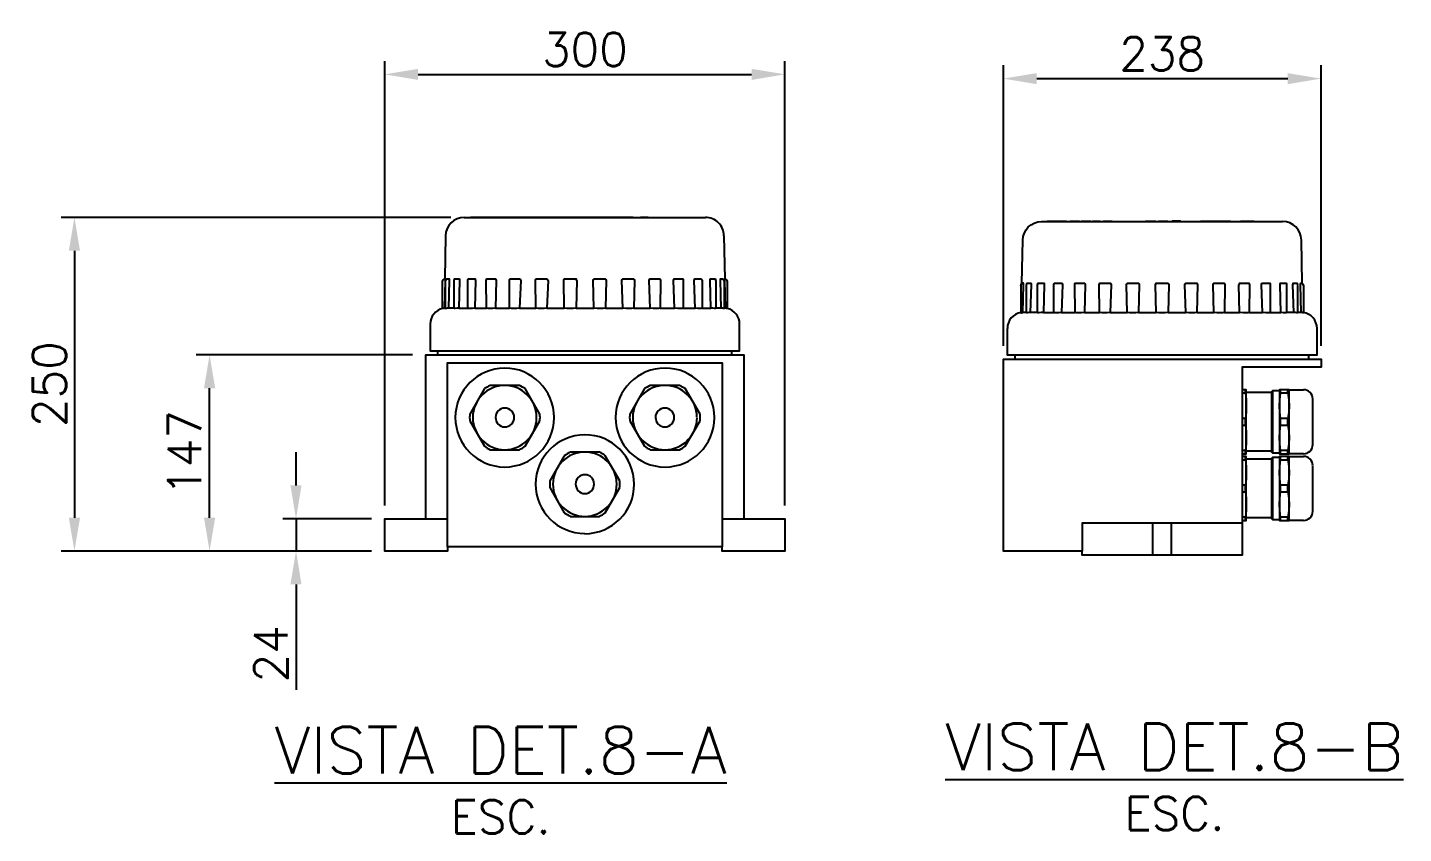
# Model space of a CAD drawing. Header units: millimetres. Extents: x 0 to 8410, y 0 to 5940.
# Drawn here: x 3852 to 4883, y 2230 to 2834 of the extents above; entities that cross this region are included whole.
import ezdxf
from ezdxf.enums import TextEntityAlignment as Align

# ---------------------------------------------------------------- set-up
doc = ezdxf.new("R2010")
doc.units = ezdxf.units.MM
doc.header["$LTSCALE"] = 5
doc.header["$PDMODE"] = 35
doc.header["$PDSIZE"] = 10
for name, color, linetype in [('DP_TUBOS', 7, 'Continuous'), ('EL2', 7, 'Continuous'), ('EL3', 3, 'Continuous'), ('GSB', 7, 'Continuous')]:
    doc.layers.add(name, color=color, linetype=linetype)
doc.styles.add('R100', font='simplex.shx', dxfattribs={"height": 2.5})
doc.styles.add('R140', font='simplex.shx', dxfattribs={"height": 3.5})
doc.styles.add('ROMANS', font='ROMANS.SHX')
doc.dimstyles.new('SEG-S-01', dxfattribs={"dimscale": 10, "dimtxt": 2.5, "dimasz": 2.5, "dimexe": 1, "dimexo": 1, "dimtad": 1, "dimdec": 0, "dimtxsty": 'ROMANS', "dimcen": 2.5, "dimclrd": 7, "dimclre": 7, "dimclrt": 3, "dimadec": 0, "dimazin": 0, "dimtfac": 1, "dimtdec": 0, "dimtmove": 0, "dimatfit": 3, "dimfxl": 1.25, "dimarcsym": 0})

# ---------------------------------------------------------------- blocks, each defined once
blk = doc.blocks.new('*D104')
at = {"layer": 'Defpoints', "color": 0, "transparency": 16777216}
for p in [(4419.5, 2799), (4119.5, 2465.7), (4419.5, 2465.7)]:
    blk.add_point(p, dxfattribs=at)
at = {"layer": 'DP_TUBOS', "color": 7, "lineweight": -2, "transparency": 16777216}
for p, q in [((4119.5, 2475.7), (4119.5, 2809)), ((4419.5, 2475.7), (4419.5, 2809)), ((4144.5, 2799), (4394.5, 2799))]:
    blk.add_line(p, q, dxfattribs=at)
at = {"layer": 'DP_TUBOS', "color": 7, "transparency": 16777216}
for points in [[(4144.5, 2803.1), (4144.5, 2794.8), (4119.5, 2799)], [(4394.5, 2803.1), (4394.5, 2794.8), (4419.5, 2799)]]:
    blk.add_solid(points, dxfattribs=at)
at = {"layer": 'DP_TUBOS', "color": 3, "transparency": 16777216, "insert": (4269.5, 2817.7), "char_height": 25, "attachment_point": 5, "style": 'ROMANS'}
blk.add_mtext('300', dxfattribs=at)
blk = doc.blocks.new('*D105')
at = {"layer": 'Defpoints', "color": 0, "transparency": 16777216}
for p in [(4179.1, 2691.7), (3886.9, 2441.5), (4119.5, 2441.5)]:
    blk.add_point(p, dxfattribs=at)
at = {"layer": 'DP_TUBOS', "color": 7, "lineweight": -2, "transparency": 16777216}
for p, q in [((4169.1, 2691.7), (3876.9, 2691.7)), ((3886.9, 2666.7), (3886.9, 2466.5)), ((4109.5, 2441.5), (3876.9, 2441.5))]:
    blk.add_line(p, q, dxfattribs=at)
at = {"layer": 'DP_TUBOS', "color": 7, "transparency": 16777216}
for points in [[(3882.7, 2666.7), (3891.1, 2666.7), (3886.9, 2691.7)], [(3882.7, 2466.5), (3891.1, 2466.5), (3886.9, 2441.5)]]:
    blk.add_solid(points, dxfattribs=at)
at = {"layer": 'DP_TUBOS', "color": 3, "transparency": 16777216, "insert": (3868.1, 2566.6), "char_height": 25, "attachment_point": 5, "rotation": 90, "style": 'ROMANS'}
blk.add_mtext('250', dxfattribs=at)
blk = doc.blocks.new('*D106')
at = {"layer": 'Defpoints', "color": 0, "transparency": 16777216}
for p in [(3988.2, 2588.6), (4150.4, 2588.6), (4119.5, 2441.5)]:
    blk.add_point(p, dxfattribs=at)
at = {"layer": 'DP_TUBOS', "color": 7, "lineweight": -2, "transparency": 16777216}
for p, q in [((4140.4, 2588.6), (3978.2, 2588.6)), ((3988.2, 2466.5), (3988.2, 2563.6)), ((4109.5, 2441.5), (3978.2, 2441.5))]:
    blk.add_line(p, q, dxfattribs=at)
at = {"layer": 'DP_TUBOS', "color": 7, "transparency": 16777216}
for points in [[(3984, 2563.6), (3992.4, 2563.6), (3988.2, 2588.6)], [(3984, 2466.5), (3992.4, 2466.5), (3988.2, 2441.5)]]:
    blk.add_solid(points, dxfattribs=at)
at = {"layer": 'DP_TUBOS', "color": 3, "transparency": 16777216, "insert": (3969.5, 2515), "char_height": 25, "attachment_point": 5, "rotation": 90, "style": 'ROMANS'}
blk.add_mtext('147', dxfattribs=at)
blk = doc.blocks.new('*D107')
at = {"layer": 'Defpoints', "color": 0, "transparency": 16777216}
for p in [(4053, 2465.7), (4119.5, 2465.7), (4119.5, 2441.5)]:
    blk.add_point(p, dxfattribs=at)
at = {"layer": 'DP_TUBOS', "color": 7, "lineweight": -2, "transparency": 16777216}
for p, q in [((4053, 2490.7), (4053, 2515.7)), ((4109.5, 2465.7), (4043, 2465.7)), ((4053, 2465.7), (4053, 2441.5)), ((4109.5, 2441.5), (4043, 2441.5)), ((4053, 2416.5), (4053, 2337.3))]:
    blk.add_line(p, q, dxfattribs=at)
at = {"layer": 'DP_TUBOS', "color": 7, "transparency": 16777216}
for points in [[(4048.8, 2490.7), (4057.1, 2490.7), (4053, 2465.7)], [(4048.8, 2416.5), (4057.1, 2416.5), (4053, 2441.5)]]:
    blk.add_solid(points, dxfattribs=at)
at = {"layer": 'DP_TUBOS', "color": 3, "transparency": 16777216, "insert": (4034.2, 2364.4), "char_height": 25, "attachment_point": 5, "rotation": 90, "style": 'ROMANS'}
blk.add_mtext('24', dxfattribs=at)
blk = doc.blocks.new('*D110')
at = {"layer": 'Defpoints', "color": 0, "transparency": 16777216}
for p in [(4821.3, 2795.8), (4583.2, 2585.4), (4821.3, 2585.4)]:
    blk.add_point(p, dxfattribs=at)
at = {"layer": 'DP_TUBOS', "color": 7, "lineweight": -2, "transparency": 16777216}
for p, q in [((4583.2, 2595.4), (4583.2, 2805.8)), ((4821.3, 2595.4), (4821.3, 2805.8)), ((4608.2, 2795.8), (4796.3, 2795.8))]:
    blk.add_line(p, q, dxfattribs=at)
at = {"layer": 'DP_TUBOS', "color": 7, "transparency": 16777216}
for points in [[(4608.2, 2799.9), (4608.2, 2791.6), (4583.2, 2795.8)], [(4796.3, 2799.9), (4796.3, 2791.6), (4821.3, 2795.8)]]:
    blk.add_solid(points, dxfattribs=at)
at = {"layer": 'DP_TUBOS', "color": 3, "transparency": 16777216, "insert": (4702.2, 2814.5), "char_height": 25, "attachment_point": 5, "style": 'ROMANS'}
blk.add_mtext('238', dxfattribs=at)
blk = doc.blocks.new('CORTE')
at = {"layer": 'GSB', "color": 4, "style": 'R140'}
blk.add_attdef('%%UCORTE', text='', height=3.5, dxfattribs=at).set_placement((-0.25, 2.38), align=Align.MIDDLE_CENTER)
at = {"layer": 'GSB', "color": 3, "style": 'R100'}
blk.add_attdef('ESC.', text='', height=2.5, dxfattribs=at).set_placement((-0.25, -2.62), align=Align.MIDDLE_CENTER)

msp = doc.modelspace()

# ---------------------------------------------------------------- linework, layer by layer
at = {"layer": 'EL2'}
for points in [[(4616.2, 2688.6), (4616.2, 2688.8), (4630.3, 2688.8), (4630.3, 2688.6)], [(4617.5, 2688.6), (4617.5, 2688.8)], [(4626.3, 2688.6), (4626.3, 2688.8)], [(4627.1, 2688.6), (4627.1, 2688.8)], [(4633.5, 2688.6), (4633.5, 2688.8), (4633.8, 2688.8), (4637.7, 2688.8), (4637.7, 2688.6)], [(4633.8, 2688.6), (4633.8, 2688.8)], [(4637.7, 2688.8), (4638.8, 2688.8), (4639.9, 2688.8), (4639.9, 2688.6)], [(4638.5, 2688.6), (4638.5, 2688.8)], [(4638.8, 2688.6), (4638.8, 2688.8)], [(4641.7, 2688.6), (4641.7, 2688.8), (4642, 2688.8), (4642, 2688.6), (4642, 2688.8), (4642.5, 2688.8), (4642.5, 2688.6)], [(4642, 2688.8), (4642, 2688.8)], [(4642.5, 2688.8), (4646.5, 2688.8), (4646.5, 2688.6)], [(4646.5, 2688.8), (4647.1, 2688.8), (4647.1, 2688.6)], [(4647.1, 2688.8), (4647.3, 2688.8), (4647.3, 2688.6)], [(4647.3, 2688.8), (4648.1, 2688.8), (4648.1, 2688.6)], [(4648.1, 2688.8), (4648.4, 2688.8), (4648.4, 2688.6)], [(4650.2, 2688.6), (4650.2, 2688.8), (4650.2, 2688.6), (4650.2, 2688.8), (4654.8, 2688.8), (4655.3, 2688.8), (4655.6, 2688.8), (4655.6, 2688.6), (4655.6, 2688.8)], [(4650.2, 2688.8), (4650.2, 2688.8)], [(4650.8, 2688.6), (4650.8, 2688.8)], [(4654.8, 2688.6), (4654.8, 2688.8)], [(4655.3, 2688.6), (4655.3, 2688.8)], [(4658.2, 2688.6), (4658.2, 2688.8), (4658.5, 2688.8), (4662.5, 2688.8), (4662.5, 2688.6)], [(4658.5, 2688.6), (4658.5, 2688.8)], [(4662.5, 2688.8), (4663.5, 2688.8), (4664.6, 2688.8), (4664.6, 2688.6)], [(4663.3, 2688.6), (4663.3, 2688.8)], [(4663.5, 2688.6), (4663.5, 2688.8)], [(4689.9, 2688.8), (4689.9, 2688.6), (4689.9, 2688.8), (4694.7, 2688.8), (4694.7, 2688.6)], [(4694.7, 2688.8), (4696.3, 2688.8), (4697.3, 2688.8), (4697.3, 2688.6)], [(4695.7, 2688.6), (4695.7, 2688.8)], [(4696.3, 2688.6), (4696.3, 2688.8)], [(4699.7, 2688.6), (4699.7, 2688.8), (4700, 2688.8)], [(4700, 2688.6), (4700, 2688.8), (4705.8, 2688.8), (4705.8, 2688.6)], [(4705.8, 2688.8), (4706.1, 2688.8), (4706.1, 2688.6), (4706.1, 2688.8)], [(4715.9, 2688.8), (4715.9, 2688.6), (4715.9, 2688.8), (4715.1, 2688.8), (4709.8, 2688.8), (4709.8, 2688.6), (4709.8, 2688.8), (4709.6, 2688.8), (4709.6, 2688.6)], [(4710.3, 2688.6), (4710.3, 2688.8)], [(4715.1, 2688.6), (4715.1, 2688.8)], [(4731.1, 2688.6), (4731.1, 2688.8), (4753.2, 2688.8), (4753.2, 2688.6)], [(4761.1, 2688.8), (4761.1, 2688.6), (4761.1, 2688.8), (4771, 2688.8), (4771, 2688.6)], [(4194.2, 2563.3), (4183.3, 2544.1)], [(4220.6, 2565.7), (4198.5, 2565.7)], [(4235.7, 2544.1), (4224.8, 2563.3)], [(4314.2, 2563.3), (4303.3, 2544.1)], [(4340.5, 2565.7), (4318.4, 2565.7)], [(4355.9, 2544.1), (4344.8, 2563.3)], [(4762.2, 2514.4), (4765.1, 2514.4), (4765.1, 2526.3), (4765.1, 2550.5), (4765.1, 2562.5), (4762.2, 2562.5)], [(4762.2, 2560.1), (4764.6, 2560.1), (4765.1, 2555), (4765.1, 2545.7), (4764.6, 2540.9), (4762.2, 2540.9)], [(4764.6, 2560.1), (4764.6, 2562.5)], [(4784.3, 2560.4), (4765.1, 2560.4)], [(4785.1, 2514.9), (4784.3, 2515.7), (4784.3, 2561.2), (4785.1, 2562), (4790.1, 2562)], [(4790.1, 2514.9), (4785.1, 2514.9), (4785.1, 2562)], [(4797.3, 2562.5), (4790.1, 2562.5), (4790.1, 2550.5), (4790.1, 2526.3), (4790.1, 2514.4), (4797.3, 2514.4), (4797.3, 2562.5), (4808.2, 2562.5)], [(4790.9, 2560.1), (4790.9, 2562.5)], [(4796.5, 2560.1), (4796.5, 2562.5)], [(4815.1, 2521.5), (4815.1, 2555.3)], [(4183.3, 2539.1), (4194.2, 2520.2)], [(4224.8, 2520.2), (4235.7, 2539.1)], [(4303.3, 2539.1), (4314.2, 2520.2)], [(4344.8, 2520.2), (4355.9, 2539.1)], [(4764.6, 2535.9), (4764.6, 2540.9)], [(4790.9, 2535.9), (4790.9, 2540.9)], [(4796.5, 2535.9), (4796.5, 2540.9)], [(4762.2, 2535.9), (4764.6, 2535.9), (4765.1, 2531.1), (4765.1, 2521.8), (4764.6, 2517), (4762.2, 2517)], [(4198.5, 2517.5), (4220.6, 2517.5)], [(4318.4, 2517.5), (4340.5, 2517.5)], [(4764.6, 2514.4), (4764.6, 2517)], [(4790.9, 2514.4), (4790.9, 2517)], [(4796.5, 2514.4), (4796.5, 2517)], [(4254.1, 2513), (4243.2, 2494.1)], [(4280.4, 2515.7), (4258.6, 2515.7)], [(4295.8, 2494.1), (4284.7, 2513)], [(4762.2, 2464.4), (4765.1, 2464.4), (4765.1, 2476.3), (4765.1, 2500.5), (4765.1, 2512.5), (4762.2, 2512.5)], [(4762.2, 2509.8), (4764.6, 2509.8), (4765.1, 2505), (4765.1, 2495.7), (4764.6, 2490.9), (4762.2, 2490.9)], [(4764.6, 2509.8), (4764.6, 2512.5)], [(4784.3, 2516.5), (4765.1, 2516.5)], [(4784.3, 2510.4), (4765.1, 2510.4)], [(4785.1, 2464.9), (4784.3, 2465.7), (4784.3, 2511.2), (4785.1, 2512), (4790.1, 2512)], [(4790.1, 2464.9), (4785.1, 2464.9), (4785.1, 2512)], [(4797.3, 2512.5), (4790.1, 2512.5), (4790.1, 2500.5), (4790.1, 2476.3), (4790.1, 2464.4), (4797.3, 2464.4), (4797.3, 2512.5), (4808.2, 2512.5)], [(4790.9, 2509.8), (4790.9, 2512.5)], [(4796.5, 2509.8), (4796.5, 2512.5)], [(4808.2, 2514.4), (4797.3, 2514.4)], [(4815.1, 2471.3), (4815.1, 2505.3)], [(4243.2, 2489.1), (4254.1, 2470.2)], [(4284.7, 2470.2), (4295.8, 2489.1)], [(4762.2, 2485.9), (4764.6, 2485.9), (4765.1, 2481.1), (4765.1, 2471.8), (4764.6, 2467), (4762.2, 2467)], [(4764.6, 2485.9), (4764.6, 2490.9)], [(4790.9, 2485.9), (4790.9, 2490.9)], [(4796.5, 2485.9), (4796.5, 2490.9)], [(4258.6, 2467.5), (4280.4, 2467.5)], [(4764.6, 2464.4), (4764.6, 2467)], [(4784.3, 2466.5), (4765.1, 2466.5)], [(4790.9, 2464.4), (4790.9, 2467)], [(4796.5, 2464.4), (4796.5, 2467)], [(4808.2, 2464.4), (4797.3, 2464.4)], [(4797.3, 2464.4), (4797.3, 2464.4)]]:
    msp.add_lwpolyline(points, dxfattribs=at)
for points in [[(4650.2, 2688.8), (4650.2, 2688.6)], [(4699.7, 2688.8), (4699.7, 2688.6)], [(4796.5, 2560.1), (4797.1, 2555), (4797.3, 2550.5), (4797.1, 2545.7), (4796.5, 2540.9), (4790.9, 2540.9), (4790.4, 2545.7), (4790.1, 2550.5), (4790.4, 2555), (4790.9, 2560.1)], [(4796.5, 2535.9), (4797.1, 2531.1), (4797.3, 2526.3), (4797.1, 2521.8), (4796.5, 2517), (4790.9, 2517), (4790.4, 2521.8), (4790.1, 2526.3), (4790.4, 2531.1), (4790.9, 2535.9)], [(4796.5, 2509.8), (4797.1, 2505), (4797.3, 2500.5), (4797.1, 2495.7), (4796.5, 2490.9), (4790.9, 2490.9), (4790.4, 2495.7), (4790.1, 2500.5), (4790.4, 2505), (4790.9, 2509.8)], [(4796.5, 2485.9), (4797.1, 2480.8), (4797.3, 2476.3), (4797.1, 2471.8), (4796.5, 2467), (4790.9, 2467), (4790.4, 2471.8), (4790.1, 2476.3), (4790.4, 2481.1), (4790.9, 2485.9)]]:
    msp.add_lwpolyline(points, close=True, dxfattribs=at)
for points in [[(4246.4, 2541.7, 0.412772), (4209.4, 2578.7, 0.410072), (4172.4, 2541.7, 0.411281), (4209.4, 2504.5, 0.412772), (4246.4, 2541.5)], [(4366.6, 2541.7, 0.412772), (4329.6, 2578.7, 0.411281), (4292.4, 2541.7, 0.4125), (4329.6, 2504.5, 0.412772), (4366.6, 2541.5)], [(4233.3, 2541.7, 0.412506), (4209.4, 2565.7, 0.408333), (4185.5, 2541.7)], [(4305.4, 2541.7, 0.412088), (4329.6, 2517.5, 0.412506), (4353.6, 2541.5)], [(4269.5, 2454.5, 0.413974), (4306.5, 2491.7, 0.412772), (4269.5, 2528.7, 0.996778), (4269.5, 2454.6)], [(4276.4, 2491.7, 0.418343), (4269.5, 2498.7, 0.418343), (4262.6, 2491.7)]]:
    msp.add_lwpolyline(points, format="xyb", dxfattribs=at)
msp.add_lwpolyline([(4293.4, 2491.7, 0.412506), (4269.5, 2515.7, 0.412506), (4245.6, 2491.7, 0.414354), (4269.5, 2467.5, 0.414354)], format="xyb", close=True, dxfattribs=at)
for centre, radius, start, end in [((4329.5, 2541.7), 24, 0.1671, 89.8329), ((4209.4, 2541.7), 7.15, 269.7603, 0.2397), ((4209.3, 2541.5), 24, 270.1671, 359.8329), ((4329.6, 2541.7), 7.15, 179.7603, 270.2397), ((4276.6, 2479.9), 40, 116.7096, 124.2215), ((4276.6, 2503.3), 40, 235.7785, 243.2904)]:
    msp.add_arc(centre, radius, start, end, dxfattribs=at)
for points in [[(4198.5, 2565.7), (4196.9, 2564.9), (4195.6, 2564.1), (4194.2, 2563.3)], [(4224.8, 2563.3), (4223.5, 2564.1), (4221.9, 2564.9), (4220.6, 2565.7)], [(4329.6, 2565.7), (4316.3, 2565.7), (4305.4, 2554.8), (4305.4, 2541.7)], [(4318.4, 2565.7), (4317.1, 2564.9), (4315.5, 2564.1), (4314.2, 2563.3)], [(4344.8, 2563.3), (4343.4, 2564.1), (4342.1, 2564.9), (4340.5, 2565.7)], [(4815.1, 2555.3), (4815.1, 2559.3), (4811.9, 2562.5), (4808.2, 2562.5)], [(4209.4, 2548.7), (4205.7, 2548.7), (4202.5, 2545.5), (4202.5, 2541.7)], [(4216.6, 2541.7), (4216.6, 2545.5), (4213.4, 2548.7), (4209.4, 2548.7)], [(4329.6, 2548.7), (4325.6, 2548.7), (4322.4, 2545.5), (4322.4, 2541.7)], [(4336.5, 2541.7), (4336.5, 2545.5), (4333.3, 2548.7), (4329.6, 2548.7)], [(4183.3, 2544.1), (4183.1, 2542.5), (4183.1, 2540.9), (4183.3, 2539.1)], [(4185.5, 2541.7), (4185.5, 2528.4), (4196.4, 2517.5), (4209.4, 2517.5)], [(4202.5, 2541.7), (4202.5, 2537.8), (4205.7, 2534.6), (4209.4, 2534.6)], [(4235.7, 2539.1), (4236, 2540.9), (4236, 2542.5), (4235.7, 2544.1)], [(4303.3, 2544.1), (4303, 2542.5), (4303, 2540.9), (4303.3, 2539.1)], [(4329.6, 2534.6), (4333.3, 2534.6), (4336.5, 2537.8), (4336.5, 2541.7)], [(4355.9, 2539.1), (4355.9, 2540.9), (4355.9, 2542.5), (4355.9, 2544.1)], [(4194.2, 2520.2), (4195.6, 2519.1), (4196.9, 2518.3), (4198.5, 2517.5)], [(4220.6, 2517.5), (4221.9, 2518.3), (4223.5, 2519.1), (4224.8, 2520.2)], [(4314.2, 2520.2), (4315.5, 2519.1), (4317.1, 2518.3), (4318.4, 2517.5)], [(4340.5, 2517.5), (4342.1, 2518.3), (4343.4, 2519.1), (4344.8, 2520.2)], [(4808.2, 2514.4), (4811.9, 2514.4), (4815.1, 2517.5), (4815.1, 2521.5)], [(4284.7, 2513), (4283.6, 2514.1), (4282, 2514.9), (4280.4, 2515.7)], [(4815.1, 2505.6), (4815.1, 2509.3), (4811.9, 2512.5), (4808.2, 2512.5)], [(4243.2, 2494.1), (4243.2, 2492.5), (4243.2, 2490.7), (4243.2, 2489.1)], [(4262.6, 2491.7), (4262.6, 2487.8), (4265.5, 2484.6), (4269.5, 2484.6)], [(4269.5, 2484.6), (4273.5, 2484.6), (4276.4, 2487.8), (4276.4, 2491.7)], [(4295.8, 2489.1), (4295.8, 2490.7), (4295.8, 2492.5), (4295.8, 2494.1)], [(4280.4, 2467.5), (4282, 2468.3), (4283.3, 2469.1), (4284.7, 2470.2)], [(4808.2, 2464.4), (4811.9, 2464.4), (4815.1, 2467.5), (4815.1, 2471.3)]]:
    msp.add_open_spline(points, degree=3, dxfattribs=at)
at = {"layer": 'EL3'}
for points in [[(4184.1, 2691.7), (4184.1, 2692), (4188.1, 2692), (4188.1, 2691.7)], [(4188.7, 2691.7), (4188.7, 2692), (4192.9, 2692), (4192.9, 2691.7)], [(4192.9, 2692), (4194, 2692), (4194, 2691.7), (4194, 2692), (4194.8, 2692), (4194.8, 2691.7)], [(4194.8, 2692), (4195.3, 2692)], [(4195.3, 2691.7), (4195.3, 2692), (4196.1, 2692)], [(4196.1, 2691.7), (4196.1, 2692), (4197.7, 2692)], [(4197.7, 2691.7), (4197.7, 2692), (4200.1, 2692), (4200.1, 2691.7)], [(4200.1, 2692), (4200.4, 2692), (4200.4, 2691.7)], [(4200.4, 2692), (4200.9, 2692)], [(4200.9, 2691.7), (4200.9, 2692), (4201.2, 2692)], [(4201.2, 2691.7), (4201.2, 2692), (4202, 2692), (4202, 2691.7)], [(4202, 2692), (4202.2, 2692), (4202.2, 2691.7)], [(4202.2, 2692), (4204.4, 2692), (4204.4, 2691.7)], [(4204.4, 2692), (4205.4, 2692), (4205.4, 2691.7)], [(4205.4, 2692), (4208.6, 2692)], [(4208.6, 2691.7), (4208.6, 2692), (4208.9, 2692)], [(4208.9, 2691.7), (4208.9, 2692), (4211.8, 2692), (4211.8, 2691.7)], [(4211.8, 2692), (4212.6, 2692), (4212.6, 2691.7), (4212.6, 2692), (4212.9, 2692)], [(4212.9, 2691.7), (4212.9, 2692), (4216.6, 2692)], [(4216.6, 2691.7), (4216.6, 2692), (4217.1, 2692), (4217.1, 2691.7)], [(4217.1, 2692), (4217.6, 2692)], [(4217.6, 2691.7), (4217.6, 2692), (4221.4, 2692), (4221.4, 2691.7)], [(4221.4, 2692), (4222.2, 2692)], [(4222.2, 2691.7), (4222.2, 2692), (4225.1, 2692)], [(4225.1, 2691.7), (4225.1, 2692), (4226.4, 2692), (4226.4, 2691.7)], [(4226.4, 2692), (4230.9, 2692), (4230.9, 2691.7)], [(4230.9, 2692), (4232.5, 2692), (4232.5, 2691.7)], [(4233.3, 2691.7), (4233.3, 2692), (4241.9, 2692), (4242.6, 2692), (4249.8, 2692), (4249.8, 2691.7)], [(4234.7, 2691.7), (4234.7, 2692)], [(4235.7, 2691.7), (4235.7, 2692)], [(4239.5, 2691.7), (4239.5, 2692)], [(4240.5, 2691.7), (4240.5, 2692)], [(4241.9, 2691.7), (4241.9, 2692)], [(4242.6, 2691.7), (4242.6, 2692)], [(4244, 2691.7), (4244, 2692)], [(4248.2, 2691.7), (4248.2, 2692)], [(4249.8, 2692), (4252, 2692)], [(4252, 2691.7), (4252, 2692), (4257.8, 2692), (4257.8, 2691.7)], [(4257.8, 2692), (4259.7, 2692), (4259.7, 2691.7)], [(4259.7, 2692), (4260.7, 2692)], [(4259.9, 2691.7), (4259.9, 2692)], [(4260.7, 2691.7), (4260.7, 2692), (4264.7, 2692), (4264.7, 2691.7)], [(4264.7, 2692), (4266.3, 2692)], [(4266.3, 2691.7), (4266.3, 2692), (4272.2, 2692), (4272.4, 2692), (4273.2, 2692)], [(4267.6, 2691.7), (4267.6, 2692)], [(4272.2, 2691.7), (4272.2, 2692)], [(4272.4, 2691.7), (4272.4, 2692)], [(4273.2, 2691.7), (4273.2, 2692), (4277, 2692), (4277, 2691.7)], [(4277, 2692), (4277.8, 2692), (4285.7, 2692), (4291.1, 2692)], [(4277.8, 2691.7), (4277.8, 2692)], [(4280.9, 2691.7), (4280.9, 2692)], [(4282.3, 2691.7), (4282.3, 2692)], [(4285.7, 2691.7), (4285.7, 2692)], [(4291.1, 2691.7), (4291.1, 2692), (4297.7, 2692), (4297.7, 2691.7)], [(4297.7, 2692), (4299, 2692)], [(4299, 2691.7), (4299, 2692), (4305.4, 2692), (4305.4, 2691.7)], [(4311.5, 2691.7), (4311.5, 2692), (4316.6, 2692), (4316.6, 2691.7)], [(4179.1, 2691.7), (4359.9, 2691.7)], [(4165, 2677.9), (4164.5, 2645.7)], [(4374.8, 2623.7), (4374.3, 2644.4), (4374.3, 2645.7), (4374.6, 2645.7), (4373.8, 2677.9)], [(4808.2, 2640.4), (4808.2, 2620.2), (4807.7, 2620.2), (4807.2, 2620.5), (4806.4, 2620.5), (4805.8, 2641.2), (4805.8, 2642), (4806.1, 2642.5), (4806.9, 2642.5), (4806.9, 2642.3), (4807.2, 2642.3), (4807.7, 2641.7), (4808, 2641.2), (4808.2, 2640.4), (4808, 2641.5), (4807.4, 2642), (4807.2, 2642.3), (4806.6, 2674.7)], [(4171.6, 2623.7), (4171.6, 2643.9), (4171.6, 2644.7), (4171.9, 2645.2), (4171.9, 2645.7), (4175.4, 2645.7), (4175.6, 2645.2), (4175.6, 2644.4), (4175.1, 2623.7), (4173.8, 2623.7), (4172.4, 2623.4), (4171.9, 2623.4), (4171.6, 2623.7), (4167.4, 2623.7)], [(4357.3, 2644.1), (4357.3, 2636.4), (4357.3, 2623.7), (4356.7, 2623.4), (4354.4, 2623.4), (4352.2, 2623.7), (4351.4, 2644.4), (4351.7, 2645.2), (4352, 2645.7), (4356.7, 2645.7), (4357, 2645.5), (4357.3, 2644.7), (4357.3, 2644.4)], [(4371.6, 2623.7), (4367.6, 2623.7), (4367.4, 2623.4), (4366.6, 2623.4), (4365.5, 2623.7), (4363.9, 2623.7), (4363.4, 2644.4), (4363.4, 2645.2), (4363.7, 2645.7), (4367.1, 2645.7), (4367.4, 2645.2), (4367.4, 2644.7), (4367.6, 2643.9), (4367.6, 2623.7)], [(4374.6, 2645.7), (4375.1, 2645.5), (4375.6, 2644.9), (4375.9, 2644.4), (4376.2, 2643.6), (4376.2, 2623.4), (4375.6, 2623.4), (4374.8, 2623.7), (4373.8, 2623.7)], [(4600.5, 2640.7), (4600.5, 2641.2), (4600.8, 2641.7), (4601, 2642.3), (4601, 2642.5), (4603.7, 2642.5), (4604, 2642), (4604, 2641.2), (4603.4, 2620.5), (4602.4, 2620.5), (4601.3, 2620.2), (4600.8, 2620.2), (4600.5, 2620.5), (4597.8, 2620.5)], [(4600.5, 2620.5), (4600.5, 2640.4)], [(4608.8, 2620.5), (4608.8, 2640.9), (4609, 2641.7), (4609, 2642.3), (4609.3, 2642.5), (4613.5, 2642.5), (4613.8, 2642.3), (4613.8, 2641.2), (4613.3, 2620.5), (4611.4, 2620.5), (4610.1, 2620.2), (4609, 2620.2), (4608.8, 2620.5), (4603.4, 2620.5)], [(4800.8, 2620.5), (4795.5, 2620.5), (4795.2, 2620.2), (4793.1, 2620.2), (4791.2, 2620.5), (4790.7, 2641.2), (4790.7, 2642), (4790.9, 2642.5), (4795.2, 2642.5), (4795.2, 2642.3), (4795.5, 2641.7), (4795.5, 2640.9), (4795.5, 2620.5)], [(4806.4, 2620.5), (4804, 2620.5), (4803.7, 2620.2), (4803.2, 2620.2), (4802.1, 2620.5), (4800.8, 2620.5), (4800.2, 2641.2), (4800.5, 2642), (4800.5, 2642.5), (4803.2, 2642.5), (4803.4, 2642.3), (4803.4, 2641.7), (4803.7, 2641.2), (4804, 2640.7)], [(4804, 2620.5), (4804, 2640.4)], [(4164.2, 2623.7), (4165, 2623.7)], [(4175.1, 2623.7), (4181.7, 2623.7)], [(4187.1, 2623.7), (4195.8, 2623.7)], [(4202.5, 2623.7), (4213.1, 2623.7)], [(4220.6, 2623.7), (4232.8, 2623.7)], [(4241.1, 2623.7), (4254.1, 2623.7)], [(4262.9, 2623.7), (4276.2, 2623.7)], [(4284.9, 2623.7), (4298, 2623.7)], [(4306.2, 2623.7), (4318.4, 2623.7)], [(4325.9, 2623.7), (4336.8, 2623.7)], [(4343.2, 2623.7), (4352.2, 2623.7)], [(4357.3, 2623.7), (4363.9, 2623.7)], [(4613.3, 2620.5), (4621, 2620.5)], [(4626.8, 2620.5), (4636.9, 2620.5)], [(4643.9, 2620.5), (4655.3, 2620.5)], [(4663.3, 2620.5), (4676, 2620.5)], [(4684.6, 2620.5), (4697.8, 2620.5)], [(4706.6, 2620.5), (4719.9, 2620.5)], [(4728.2, 2620.5), (4740.9, 2620.5)], [(4748.9, 2620.5), (4760.3, 2620.5)], [(4767.5, 2620.5), (4777.4, 2620.5)], [(4783.2, 2620.5), (4791.2, 2620.5)], [(4153.6, 2611.7), (4153.6, 2591.7), (4385.5, 2591.7), (4385.5, 2611.7)], [(4586.1, 2608.5), (4586.1, 2588.6), (4818.3, 2588.6), (4818.3, 2608.5)], [(4159.4, 2588.6), (4159.4, 2591.7)], [(4379.6, 2588.6), (4379.6, 2591.7)], [(4150.4, 2465.7), (4150.4, 2588.6), (4388.7, 2588.6), (4388.7, 2465.7)], [(4709, 2462.5), (4642.3, 2462.5), (4642.3, 2441.5), (4583.2, 2441.5), (4583.2, 2585.4), (4821.3, 2585.4), (4821.3, 2579.5), (4762.2, 2579.5), (4762.2, 2462.5), (4762.2, 2438.3), (4642.3, 2438.3), (4642.3, 2441.5)], [(4592, 2585.4), (4592, 2588.6)], [(4812.2, 2585.4), (4812.2, 2588.6)], [(4166.6, 2444.7), (4166.6, 2441.5), (4119.5, 2441.5), (4119.5, 2465.7), (4166.6, 2465.7)], [(4372.4, 2465.7), (4419.5, 2465.7), (4419.5, 2441.5), (4372.4, 2441.5), (4372.4, 2444.7)], [(4695.2, 2438.3), (4695.2, 2462.5)], [(4762.2, 2462.5), (4709, 2462.5), (4709, 2438.3)]]:
    msp.add_lwpolyline(points, dxfattribs=at)
msp.add_lwpolyline([(4596.3, 2640.4), (4596.3, 2620.2), (4596.8, 2620.2), (4597.1, 2620.5), (4597.8, 2620.5), (4598.4, 2641.2), (4598.4, 2642.5), (4597.3, 2642.5), (4597.3, 2642.3), (4597.1, 2642.3), (4596.5, 2641.7), (4596.3, 2641.2), (4596.3, 2640.4), (4596.5, 2641.5), (4596.8, 2642), (4597.1, 2642.3), (4597.8, 2674.7, -0.411076), (4611.7, 2688.6), (4792.5, 2688.6)], format="xyb", dxfattribs=at)
for points in [[(4162.9, 2643.6), (4163.1, 2644.4), (4163.4, 2644.9), (4163.9, 2645.5), (4164.5, 2645.7), (4164.7, 2645.7), (4164.7, 2644.4), (4164.2, 2623.7), (4163.4, 2623.4), (4162.9, 2623.4)], [(4165, 2643.6), (4165.3, 2644.7), (4165.8, 2645.2), (4165.8, 2645.5), (4166.1, 2645.5), (4166.1, 2645.7), (4167.9, 2645.7), (4167.9, 2644.4), (4167.4, 2623.7), (4166.6, 2623.7), (4165.8, 2623.4), (4165.3, 2623.4), (4165, 2623.4)], [(4181.7, 2644.4), (4181.7, 2644.7), (4182, 2645.5), (4182.3, 2645.7), (4187.3, 2645.7), (4187.3, 2645.2), (4187.6, 2644.4), (4187.1, 2623.7), (4185.2, 2623.4), (4182.3, 2623.4), (4181.7, 2623.7), (4181.7, 2636.4)], [(4195.6, 2644.4), (4195.8, 2645.2), (4196.1, 2645.7), (4202.5, 2645.7), (4202.8, 2645.2), (4203, 2644.4), (4202.5, 2623.7), (4200.4, 2623.4), (4196.9, 2623.4), (4195.8, 2623.7)], [(4212.9, 2644.4), (4213.1, 2645.2), (4213.4, 2645.7), (4220.8, 2645.7), (4221.1, 2645.5), (4221.4, 2644.4), (4220.6, 2623.7), (4218.4, 2623.4), (4214.5, 2623.4), (4213.1, 2623.7)], [(4232.5, 2644.4), (4232.5, 2645.2), (4233.1, 2645.7), (4241.1, 2645.7), (4241.6, 2645.2), (4241.9, 2644.4), (4241.1, 2623.7), (4238.9, 2623.4), (4234.7, 2623.4), (4232.8, 2623.7)], [(4253.8, 2644.4), (4253.8, 2645.2), (4254.4, 2645.7), (4262.9, 2645.7), (4263.1, 2645.2), (4263.4, 2644.4), (4262.9, 2623.7), (4260.7, 2623.4), (4256.2, 2623.4), (4254.1, 2623.7)], [(4275.6, 2644.4), (4275.9, 2645.2), (4276.4, 2645.7), (4284.7, 2645.7), (4285.2, 2645.2), (4285.5, 2644.4), (4284.9, 2623.7), (4283.1, 2623.4), (4278.6, 2623.4), (4276.2, 2623.7)], [(4297.2, 2644.4), (4297.4, 2645.2), (4298, 2645.7), (4305.9, 2645.7), (4306.5, 2645.2), (4306.7, 2644.4), (4306.2, 2623.7), (4304.6, 2623.4), (4300.4, 2623.4), (4298, 2623.7)], [(4317.6, 2644.4), (4317.9, 2645.2), (4318.2, 2645.7), (4325.6, 2645.7), (4325.9, 2645.2), (4326.2, 2644.4), (4325.9, 2623.7), (4324.8, 2623.4), (4320.8, 2623.4), (4318.4, 2623.7)], [(4336, 2644.4), (4336.3, 2645.2), (4336.5, 2645.7), (4342.9, 2645.7), (4343.2, 2645.2), (4343.2, 2644.4), (4343.2, 2623.7), (4342.4, 2623.4), (4339.2, 2623.4), (4336.8, 2623.7)], [(4373.8, 2643.6), (4373.8, 2623.4), (4373.2, 2623.4), (4372.7, 2623.7), (4371.6, 2623.7), (4371.1, 2644.4), (4371.1, 2645.7), (4373, 2645.7), (4373, 2645.5), (4373.2, 2645.2), (4373.5, 2644.7)], [(4621, 2641.2), (4621, 2642), (4621.5, 2642.5), (4627.1, 2642.5), (4627.4, 2642), (4627.4, 2641.2), (4626.8, 2620.5), (4625, 2620.2), (4621.8, 2620.2), (4621, 2620.5)], [(4636.7, 2641.2), (4636.7, 2642), (4636.9, 2642.5), (4643.9, 2642.5), (4644.4, 2642), (4644.4, 2641.2), (4643.9, 2620.5), (4641.7, 2620.2), (4638, 2620.2), (4636.9, 2620.5)], [(4655, 2641.2), (4655.3, 2642), (4655.6, 2642.5), (4663.5, 2642.5), (4663.8, 2642), (4664.1, 2641.2), (4663.3, 2620.5), (4661.1, 2620.2), (4657.2, 2620.2), (4655.3, 2620.5)], [(4675.5, 2641.2), (4675.8, 2642), (4676.3, 2642.5), (4684.6, 2642.5), (4685.1, 2642), (4685.1, 2641.2), (4684.6, 2620.5), (4682.4, 2620.2), (4677.9, 2620.2), (4676, 2620.5)], [(4697.3, 2641.2), (4697.6, 2642.3), (4697.8, 2642.5), (4706.4, 2642.5), (4706.9, 2642), (4707.2, 2641.2), (4706.6, 2620.5), (4704.5, 2620.2), (4700, 2620.2), (4697.8, 2620.5)], [(4719.1, 2641.2), (4719.4, 2642), (4719.9, 2642.5), (4728.2, 2642.5), (4728.4, 2642), (4728.7, 2641.2), (4728.2, 2620.5), (4726.6, 2620.2), (4722.3, 2620.2), (4719.9, 2620.5)], [(4740.4, 2641.2), (4740.4, 2642), (4740.9, 2642.5), (4748.6, 2642.5), (4749.2, 2642), (4749.2, 2641.2), (4748.9, 2620.5), (4747.6, 2620.2), (4743.3, 2620.2), (4740.9, 2620.5)], [(4759.8, 2641.2), (4760.1, 2642), (4760.3, 2642.5), (4767.3, 2642.5), (4767.5, 2642), (4767.8, 2641.2), (4767.5, 2620.5), (4766.5, 2620.2), (4763, 2620.2), (4760.3, 2620.5)], [(4776.8, 2641.2), (4776.8, 2642), (4777.4, 2642.5), (4783, 2642.5), (4783.2, 2642), (4783.2, 2641.2), (4783.2, 2620.5), (4782.7, 2620.2), (4779.8, 2620.2), (4777.4, 2620.5)], [(4372.4, 2465.7), (4372.4, 2444.7), (4166.6, 2444.7), (4166.6, 2465.7), (4166.6, 2582.7), (4372.4, 2582.7)]]:
    msp.add_lwpolyline(points, close=True, dxfattribs=at)
for centre, radius, start, end in [((4360, 2678), 13.7, 359.6039, 90.3961), ((4598.4, 2608.4), 12.2, 100.0273, 179.6142)]:
    msp.add_arc(centre, radius, start, end, dxfattribs=at)
for points in [[(4179.1, 2691.7), (4171.4, 2691.7), (4165.3, 2685.6), (4165, 2677.9)], [(4806.6, 2674.7), (4806.4, 2682.4), (4800.2, 2688.6), (4792.5, 2688.6)], [(4162.9, 2623.4), (4157.5, 2622.3), (4153.6, 2617.3), (4153.6, 2611.7)], [(4385.5, 2611.7), (4385.5, 2617.3), (4381.5, 2622.3), (4376.2, 2623.4)], [(4818.3, 2608.5), (4818.3, 2614.4), (4813.8, 2619.4), (4808.2, 2620.5)]]:
    msp.add_open_spline(points, degree=3, dxfattribs=at)

# ---------------------------------------------------------------- block references
at = {"layer": 'GSB', "xscale": 10, "yscale": 10, "zscale": 10}
for p, values in [((4713.9, 2270.9), {'%%UCORTE': '%%UVISTA DET.8-B', 'ESC.': 'ESC.'}), ((4208.9, 2268.3), {'%%UCORTE': '%%UVISTA DET.8-A', 'ESC.': 'ESC.'})]:
    msp.add_blockref('CORTE', p, dxfattribs=at).add_auto_attribs(values)

# ---------------------------------------------------------------- dimensions: what is measured, and where the dimension line sits
at = {"layer": 'DP_TUBOS'}
for base, p1, p2, picture, middle in [((4419.5, 2799), (4119.5, 2465.7), (4419.5, 2465.7), '*D104', (4269.5, 2817.7)), ((4821.3, 2795.8), (4583.2, 2585.4), (4821.3, 2585.4), '*D110', (4702.2, 2814.5))]:
    dim = msp.add_linear_dim(base=base, p1=p1, p2=p2, dimstyle='SEG-S-01', dxfattribs=at)
    dim.commit()
    dim.dimension.update_dxf_attribs({"geometry": picture, "text_midpoint": middle})
for base, p1, p2, picture, middle in [((3886.9, 2441.5), (4179.1, 2691.7), (4119.5, 2441.5), '*D105', (3868.1, 2566.6)), ((3988.2, 2588.6), (4119.5, 2441.5), (4150.4, 2588.6), '*D106', (3969.5, 2515))]:
    dim = msp.add_linear_dim(base=base, p1=p1, p2=p2, angle=90, dimstyle='SEG-S-01', dxfattribs=at)
    dim.commit()
    dim.dimension.update_dxf_attribs({"geometry": picture, "text_midpoint": middle})
dim = msp.add_linear_dim(base=(4053, 2465.7), p1=(4119.5, 2441.5), p2=(4119.5, 2465.7), angle=90, dimstyle='SEG-S-01', dxfattribs=at)
dim.commit()
dim.dimension.update_dxf_attribs({"geometry": '*D107', "text_midpoint": (4053, 2364.4), "dimtype": 160})

doc.saveas('drawing.dxf')
